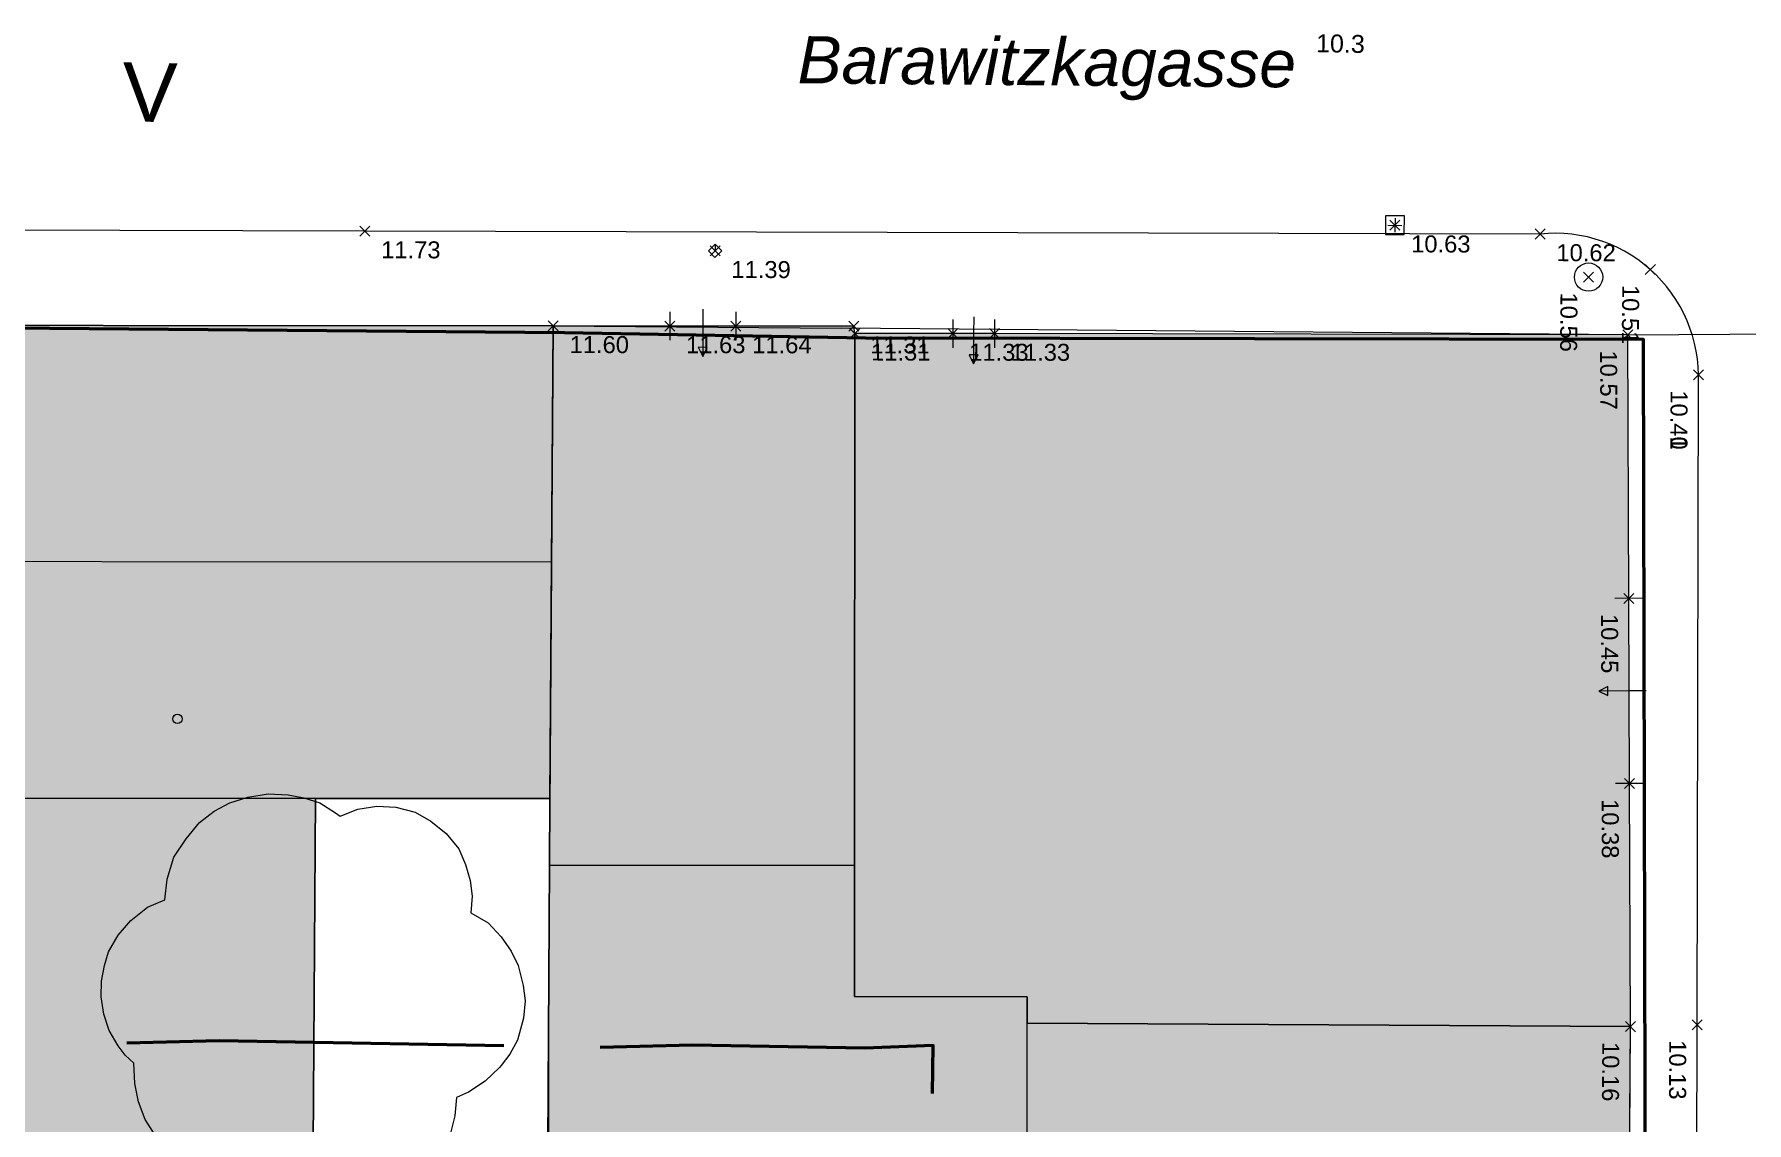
# Model space of a CAD drawing. Header units: metres. Extents: x -208 to 1512, y -277 to 123.
# Drawn here: x 46.05 to 82.34, y -16.91 to 6.14 of the extents above; entities that cross this region are included whole.
import ezdxf
from ezdxf.enums import TextEntityAlignment as Align

# ---------------------------------------------------------------- set-up
doc = ezdxf.new("R2010")
doc.units = ezdxf.units.M
doc.header["$MEASUREMENT"] = 0
for name, color, linetype in [('725 Nachbarbebauung', 7, 'Continuous'), ('730_DKM_Grenzen', 7, 'Continuous'), ('730_DKM_Objekte', 7, 'Continuous'), ('730_DKM_Straßenbezeichnung', 7, 'Continuous'), ('740_WienGV_Flwd-Bebauungsplan', 7, 'Continuous'), ('740_WienGV_Höhenkoten', 7, 'Continuous'), ('740_WienGV_L_Baum_ -gruppen_ Grünflächen', 7, 'Continuous'), ('740_WienGV_L_Gebäude', 7, 'Continuous'), ('740_WienGV_T_Einbauten', 7, 'Continuous'), ('740_WienGV_T_Gebäude', 7, 'Continuous'), ('740_WienGV_T_Straßen_ Gehsteige_ Schienen', 7, 'Continuous')]:
    doc.layers.add(name, color=color, linetype=linetype)
doc.styles.add('ERSTELLTER_STIL_1', font='arial.ttf')
doc.styles.add('ERSTELLTER_STIL_3', font='arial.ttf')

# ---------------------------------------------------------------- blocks, each defined once
blk = doc.blocks.new('Decke_14_4', base_point=(37.906, -10.036))
at = {"layer": '725 Nachbarbebauung', "linetype": 'Continuous', "lineweight": 0, "true_color": 0x1f1f1f}
blk.add_hatch(color=250, dxfattribs=at).paths.add_polyline_path([(37.906, -10.036), (56.975, -10.046), (57.049, -0.035), (37.976, -0.016)])
at = {"layer": '725 Nachbarbebauung', "color": 8, "linetype": 'Continuous', "lineweight": 13, "flags": 128}
blk.add_lwpolyline([(37.906, -10.036), (56.975, -10.046), (57.049, -0.035), (37.976, -0.016)], close=True, dxfattribs=at)
blk = doc.blocks.new('Decke_15_4', base_point=(56.975, -10.046))
at = {"layer": '725 Nachbarbebauung', "linetype": 'Continuous', "lineweight": 0, "true_color": 0x1f1f1f}
blk.add_hatch(color=250, dxfattribs=at).paths.add_polyline_path([(56.975, -10.046), (56.97, -11.456), (63.431, -11.464), (63.437, -0.193), (63.42, -0.042), (60.919, -0.039), (59.517, -0.038), (57.049, -0.035)])
at = {"layer": '725 Nachbarbebauung', "color": 8, "linetype": 'Continuous', "lineweight": 13, "flags": 128}
blk.add_lwpolyline([(56.975, -10.046), (56.97, -11.456), (63.431, -11.464), (63.437, -0.193), (63.42, -0.042), (60.919, -0.039), (59.517, -0.038), (57.049, -0.035)], close=True, dxfattribs=at)
blk = doc.blocks.new('Decke_16_4', base_point=(63.431, -11.464))
at = {"layer": '725 Nachbarbebauung', "linetype": 'Continuous', "lineweight": 0, "true_color": 0x1f1f1f}
blk.add_hatch(color=250, dxfattribs=at).paths.add_polyline_path([(63.431, -11.464), (63.43, -14.235), (67.09, -14.242), (67.09, -14.802), (79.871, -14.876), (79.853, -9.726), (79.839, -5.805), (79.819, -0.223), (66.397, -0.198), (65.516, -0.197), (63.437, -0.193)])
at = {"layer": '725 Nachbarbebauung', "color": 8, "linetype": 'Continuous', "lineweight": 13, "flags": 128}
blk.add_lwpolyline([(63.431, -11.464), (63.43, -14.235), (67.09, -14.242), (67.09, -14.802), (79.871, -14.876), (79.853, -9.726), (79.839, -5.805), (79.819, -0.223), (66.397, -0.198), (65.516, -0.197), (63.437, -0.193)], close=True, dxfattribs=at)
blk = doc.blocks.new('Decke_17_4', base_point=(67.09, -14.802))
at = {"layer": '725 Nachbarbebauung', "linetype": 'Continuous', "lineweight": 0, "true_color": 0x1f1f1f}
blk.add_hatch(color=250, dxfattribs=at).paths.add_polyline_path([(67.09, -14.802), (67.085, -20.533), (67.515, -20.531), (74.435, -20.577), (79.836, -20.606), (79.871, -14.876)])
at = {"layer": '725 Nachbarbebauung', "color": 8, "linetype": 'Continuous', "lineweight": 13, "flags": 128}
blk.add_lwpolyline([(67.085, -20.533), (67.515, -20.531), (74.435, -20.577), (79.836, -20.606), (79.871, -14.876), (67.09, -14.802)], dxfattribs=at)
blk = doc.blocks.new('Decke_38_4', base_point=(56.97, -11.456))
at = {"layer": '725 Nachbarbebauung', "linetype": 'Continuous', "lineweight": 0, "true_color": 0x1f1f1f}
blk.add_hatch(color=250, dxfattribs=at).paths.add_polyline_path([(56.97, -11.456), (56.949, -14.628), (56.949, -20.467), (65.215, -20.521), (67.085, -20.533), (67.09, -14.802), (67.09, -14.242), (63.43, -14.235), (63.431, -11.464)])
at = {"layer": '725 Nachbarbebauung', "color": 8, "linetype": 'Continuous', "lineweight": 13, "flags": 128}
for points in [[(56.97, -11.456), (56.949, -14.628), (56.949, -20.467), (65.215, -20.521), (67.085, -20.533)], [(67.09, -14.802), (67.09, -14.242), (63.43, -14.235), (63.431, -11.464), (56.97, -11.456)], [(67.085, -20.533), (67.09, -14.802)]]:
    blk.add_lwpolyline(points, dxfattribs=at)
blk = doc.blocks.new('Decke_40_4', base_point=(43.581, -22.125))
at = {"layer": '725 Nachbarbebauung', "linetype": 'Continuous', "lineweight": 0, "true_color": 0x1f1f1f}
blk.add_hatch(color=250, dxfattribs=at).paths.add_polyline_path([(43.581, -22.125), (43.924, -22.549), (51.925, -22.555), (51.96, -17.385), (52.015, -10.045), (47.407, -10.041), (45.733, -10.04), (45.739, -10.81), (43.628, -10.822), (43.619, -10.822)])
at = {"layer": '725 Nachbarbebauung', "color": 8, "linetype": 'Continuous', "lineweight": 13, "flags": 128}
for points in [[(43.924, -22.549), (51.925, -22.555), (51.96, -17.385), (52.015, -10.045), (47.407, -10.041), (45.733, -10.04), (45.739, -10.81), (43.628, -10.822), (43.619, -10.822)], [(43.915, -22.537), (43.924, -22.549)]]:
    blk.add_lwpolyline(points, dxfattribs=at)
blk = doc.blocks.new('Dachfläche_5_4', base_point=(37.976, -0.016))
at = {"layer": '725 Nachbarbebauung', "color": 7, "linetype": 'Continuous', "lineweight": 18, "flags": 128}
for points in [[(37.941, -5.026), (37.976, -0.016)], [(37.976, -0.016), (57.049, -0.035)], [(57.049, -0.035), (57.012, -5.041)], [(37.906, -10.036), (37.941, -5.026)], [(57.012, -5.041), (37.941, -5.026)], [(57.012, -5.041), (56.975, -10.046)], [(56.975, -10.046), (37.906, -10.036)]]:
    blk.add_lwpolyline(points, dxfattribs=at)
blk = doc.blocks.new('FIG0950[15]_4', base_point=(48.657, 4.444))
at = {"layer": '730_DKM_Objekte', "color": 8, "lineweight": 13, "style": 'ERSTELLTER_STIL_1'}
blk.add_attdef('DUMMY_23', text='', height=1.25, rotation=358.95, dxfattribs=at).set_placement((47.903, 3.924), align=Align.BOTTOM_LEFT)
blk = doc.blocks.new('FIG0410[28]_4', base_point=(49.087, -8.359))
at = {"layer": '730_DKM_Objekte', "color": 8, "linetype": 'Continuous', "lineweight": 13}
blk.add_circle((49.087, -8.359), 0.1, dxfattribs=at)
blk = doc.blocks.new('GI0007_ATT22(LAUB)_2815[172]_4', base_point=(51.964, -14.209))
at = {"layer": '740_WienGV_L_Baum_ -gruppen_ Grünflächen', "color": 252, "linetype": 'Continuous', "lineweight": 13, "true_color": 0x949494}
for p, q in [((49.863, -10.315), (50.199, -10.136)), ((50.199, -10.136), (50.579, -10.015)), ((50.579, -10.015), (51.009, -9.946)), ((51.009, -9.946), (51.431, -9.966)), ((51.431, -9.966), (51.762, -10.03)), ((51.762, -10.03), (52.106, -10.139)), ((52.106, -10.139), (52.435, -10.349)), ((49.551, -10.553), (49.863, -10.315)), ((52.435, -10.349), (52.536, -10.422)), ((52.536, -10.422), (52.91, -10.269)), ((52.91, -10.269), (53.308, -10.205)), ((53.308, -10.205), (53.711, -10.226)), ((53.711, -10.226), (54.125, -10.336)), ((54.125, -10.336), (54.454, -10.527)), ((49.27, -10.899), (49.551, -10.553)), ((54.454, -10.527), (54.782, -10.783)), ((54.782, -10.783), (55.051, -11.108)), ((49.007, -11.285), (49.27, -10.899)), ((55.051, -11.108), (55.192, -11.443)), ((48.87, -11.756), (49.007, -11.285)), ((55.192, -11.443), (55.288, -11.778)), ((48.818, -12.19), (48.87, -11.756)), ((55.288, -11.778), (55.333, -12.111)), ((48.45, -12.343), (48.818, -12.19)), ((55.333, -12.111), (55.301, -12.469)), ((47.831, -12.94), (48.099, -12.625)), ((48.099, -12.625), (48.45, -12.343)), ((55.301, -12.469), (55.669, -12.68)), ((55.669, -12.68), (55.945, -12.973)), ((47.626, -13.295), (47.831, -12.94)), ((55.945, -12.973), (56.157, -13.278)), ((47.544, -13.581), (47.626, -13.295)), ((56.157, -13.278), (56.305, -13.582)), ((47.481, -13.913), (47.544, -13.581)), ((56.305, -13.582), (56.412, -14.006)), ((47.474, -14.245), (47.481, -13.913)), ((56.412, -14.006), (56.451, -14.327)), ((47.525, -14.611), (47.474, -14.245)), ((56.451, -14.327), (56.419, -14.697)), ((47.641, -14.959), (47.525, -14.611)), ((56.419, -14.697), (56.289, -15.162)), ((47.833, -15.282), (47.641, -14.959)), ((56.289, -15.162), (56.13, -15.46)), ((47.976, -15.483), (47.833, -15.282)), ((48.165, -15.647), (47.976, -15.483)), ((56.13, -15.46), (55.946, -15.7)), ((48.183, -16.082), (48.165, -15.647)), ((55.913, -15.744), (55.607, -16.033)), ((55.946, -15.7), (55.913, -15.744)), ((48.259, -16.467), (48.183, -16.082)), ((55.251, -16.263), (54.999, -16.38)), ((55.607, -16.033), (55.251, -16.263)), ((48.406, -16.841), (48.259, -16.467)), ((54.999, -16.38), (54.967, -16.763)), ((48.617, -17.178), (48.406, -16.841)), ((54.967, -16.763), (54.87, -17.133)), ((48.887, -17.477), (48.617, -17.178)), ((54.87, -17.133), (54.704, -17.475)), ((49.196, -17.726), (48.887, -17.477)), ((49.551, -17.912), (49.196, -17.726)), ((54.704, -17.475), (54.481, -17.785)), ((49.933, -18.034), (49.551, -17.912)), ((50.328, -18.092), (49.933, -18.034)), ((50.725, -18.074), (50.328, -18.092)), ((51.117, -17.992), (50.725, -18.074)), ((51.491, -17.839), (51.117, -17.992)), ((51.718, -18.067), (51.491, -17.839)), ((52.04, -18.265), (51.718, -18.067)), ((54.201, -18.042), (53.884, -18.247)), ((54.481, -17.785), (54.201, -18.042)), ((52.396, -18.399), (52.04, -18.265)), ((52.772, -18.47), (52.396, -18.399)), ((53.156, -18.464), (52.772, -18.47)), ((53.529, -18.388), (53.156, -18.464)), ((53.884, -18.247), (53.529, -18.388))]:
    blk.add_line(p, q, dxfattribs=at)
blk = doc.blocks.new('LO000601_ATT200(BELICHT)_3895[192]_4', base_point=(78.985, 0.999))
at = {"layer": '740_WienGV_Höhenkoten', "color": 252, "linetype": 'Continuous', "lineweight": 13, "true_color": 0x949494}
blk.add_circle((78.985, 0.999), 0.3, dxfattribs=at)
blk = doc.blocks.new('LO0011_37C5[194]_4', base_point=(60.478, 1.556))
at = {"layer": '740_WienGV_T_Einbauten', "color": 252, "linetype": 'Continuous', "lineweight": 13, "true_color": 0x949494}
for p, q in [((60.48, 1.697), (60.336, 1.559)), ((60.336, 1.559), (60.475, 1.415)), ((60.475, 1.415), (60.619, 1.553)), ((60.48, 1.697), (60.478, 1.556)), ((60.619, 1.553), (60.48, 1.697))]:
    blk.add_line(p, q, dxfattribs=at)
blk = doc.blocks.new('TO0019_3585[208]_4', base_point=(74.881, 2.098))
at = {"layer": '740_WienGV_Höhenkoten', "color": 252, "linetype": 'Continuous', "lineweight": 13, "true_color": 0x949494}
for p, q in [((74.884, 2.248), (74.878, 1.948)), ((74.731, 2.101), (75.031, 2.095))]:
    blk.add_line(p, q, dxfattribs=at)
blk = doc.blocks.new('LO0005_2B75[218]_4', base_point=(74.881, 2.098))
at = {"layer": '740_WienGV_T_Einbauten', "color": 252, "linetype": 'Continuous', "lineweight": 13, "true_color": 0x949494}
for p, q in [((74.682, 2.299), (74.68, 1.899)), ((75.082, 2.298), (74.682, 2.299)), ((75.08, 1.898), (75.082, 2.298)), ((74.68, 1.899), (75.08, 1.898))]:
    blk.add_line(p, q, dxfattribs=at)
blk = doc.blocks.new('LO0005_2B75[227]_4', base_point=(74.881, 2.098))
at = {"layer": '740_WienGV_T_Einbauten', "color": 252, "linetype": 'Continuous', "lineweight": 13, "true_color": 0x949494}
for p, q in [((74.682, 2.299), (74.68, 1.899)), ((75.082, 2.298), (74.682, 2.299)), ((75.08, 1.898), (75.082, 2.298)), ((74.68, 1.899), (75.08, 1.898))]:
    blk.add_line(p, q, dxfattribs=at)
blk = doc.blocks.new('EG_MARKER_4325[241]_4', base_point=(65.516, -0.197))
at = {"layer": '740_WienGV_T_Gebäude', "color": 252, "linetype": 'Continuous', "lineweight": 13, "true_color": 0x949494}
blk.add_line((65.517, 0.103), (65.516, -0.497), dxfattribs=at)
blk = doc.blocks.new('EG_MARKER_4325[242]_4', base_point=(66.397, -0.198))
at = {"layer": '740_WienGV_T_Gebäude', "color": 252, "linetype": 'Continuous', "lineweight": 13, "true_color": 0x949494}
blk.add_line((66.397, 0.102), (66.396, -0.498), dxfattribs=at)
blk = doc.blocks.new('BW0010_3A75[243]_4', base_point=(65.956, -0.34))
at = {"layer": '740_WienGV_T_Gebäude', "color": 252, "linetype": 'Continuous', "lineweight": 13, "true_color": 0x949494}
for p, q in [((65.957, 0.16), (65.956, -0.197)), ((65.956, -0.197), (65.956, -0.84)), ((66.052, -0.647), (65.859, -0.647)), ((65.859, -0.647), (65.956, -0.84)), ((65.956, -0.84), (66.052, -0.647))]:
    blk.add_line(p, q, dxfattribs=at)
blk = doc.blocks.new('EF_MARKER_42E5[253]_4', base_point=(79.839, -5.805))
at = {"layer": '740_WienGV_T_Gebäude', "color": 252, "linetype": 'Continuous', "lineweight": 13, "true_color": 0x949494}
blk.add_line((80.139, -5.804), (79.539, -5.806), dxfattribs=at)
blk = doc.blocks.new('EF_MARKER_42E5[254]_4', base_point=(79.853, -9.726))
at = {"layer": '740_WienGV_T_Gebäude', "color": 252, "linetype": 'Continuous', "lineweight": 13, "true_color": 0x949494}
blk.add_line((80.153, -9.725), (79.553, -9.727), dxfattribs=at)
blk = doc.blocks.new('BW0011_3AC5[255]_4', base_point=(79.703, -7.765))
at = {"layer": '740_WienGV_T_Gebäude', "color": 252, "linetype": 'Continuous', "lineweight": 13, "true_color": 0x949494}
for p, q in [((79.396, -7.67), (79.203, -7.768)), ((79.846, -7.765), (79.203, -7.768)), ((79.203, -7.768), (79.396, -7.863)), ((79.396, -7.863), (79.396, -7.67)), ((80.203, -7.764), (79.846, -7.765))]:
    blk.add_line(p, q, dxfattribs=at)
blk = doc.blocks.new('EG_MARKER_4325[268]_4', base_point=(59.517, -0.038))
at = {"layer": '740_WienGV_T_Gebäude', "color": 252, "linetype": 'Continuous', "lineweight": 13, "true_color": 0x949494}
blk.add_line((59.518, 0.262), (59.517, -0.338), dxfattribs=at)
blk = doc.blocks.new('EG_MARKER_4325[269]_4', base_point=(60.919, -0.039))
at = {"layer": '740_WienGV_T_Gebäude', "color": 252, "linetype": 'Continuous', "lineweight": 13, "true_color": 0x949494}
blk.add_line((60.919, 0.261), (60.918, -0.339), dxfattribs=at)
blk = doc.blocks.new('BW0010_3A75[270]_4', base_point=(60.217, -0.181))
at = {"layer": '740_WienGV_T_Gebäude', "color": 252, "linetype": 'Continuous', "lineweight": 13, "true_color": 0x949494}
for p, q in [((60.218, 0.319), (60.218, -0.038)), ((60.218, -0.038), (60.217, -0.681)), ((60.313, -0.489), (60.12, -0.488)), ((60.12, -0.488), (60.217, -0.681)), ((60.217, -0.681), (60.313, -0.489))]:
    blk.add_line(p, q, dxfattribs=at)
blk = doc.blocks.new('DEF01_4155[284]_4', base_point=(81.286, -14.835))
at = {"layer": '740_WienGV_T_Straßen_ Gehsteige_ Schienen', "color": 252, "linetype": 'Continuous', "lineweight": 13, "true_color": 0x949494}
for p, q in [((81.392, -14.729), (81.18, -14.941)), ((81.392, -14.941), (81.18, -14.729))]:
    blk.add_line(p, q, dxfattribs=at)
at = {"layer": '740_WienGV_T_Straßen_ Gehsteige_ Schienen', "color": 252, "lineweight": 13, "true_color": 0x949494, "style": 'ERSTELLTER_STIL_3'}
blk.add_attdef('HOEHE', text='', height=0.36, rotation=269.8824, dxfattribs=at).set_placement((80.874, -15.163), align=Align.MIDDLE_LEFT)
blk = doc.blocks.new('DEF01_4155[289]_4', base_point=(79.819, -0.223))
at = {"layer": '740_WienGV_T_Gebäude', "color": 252, "linetype": 'Continuous', "lineweight": 13, "true_color": 0x949494}
for p, q in [((79.926, -0.328), (79.713, -0.117)), ((79.925, -0.116), (79.714, -0.329))]:
    blk.add_line(p, q, dxfattribs=at)
at = {"layer": '740_WienGV_T_Gebäude', "color": 252, "lineweight": 13, "true_color": 0x949494, "style": 'ERSTELLTER_STIL_3'}
blk.add_attdef('HOEHE', text='', height=0.36, rotation=270.2023, dxfattribs=at).set_placement((79.409, -0.553), align=Align.MIDDLE_LEFT)
blk = doc.blocks.new('DEF01_4155[291]_4', base_point=(63.437, -0.193))
at = {"layer": '740_WienGV_T_Gebäude', "color": 252, "linetype": 'Continuous', "lineweight": 13, "true_color": 0x949494}
for p, q in [((63.331, -0.086), (63.543, -0.299)), ((63.543, -0.087), (63.331, -0.298))]:
    blk.add_line(p, q, dxfattribs=at)
at = {"layer": '740_WienGV_T_Gebäude', "color": 252, "lineweight": 13, "true_color": 0x949494, "style": 'ERSTELLTER_STIL_3'}
blk.add_attdef('HOEHE', text='', height=0.36, rotation=359.8869, dxfattribs=at).set_placement((63.783, -0.587), align=Align.MIDDLE_LEFT)
blk = doc.blocks.new('DEF01_4155[292]_4', base_point=(81.314, -1.07))
at = {"layer": '740_WienGV_T_Straßen_ Gehsteige_ Schienen', "color": 252, "linetype": 'Continuous', "lineweight": 13, "true_color": 0x949494}
for p, q in [((81.42, -0.964), (81.208, -1.176)), ((81.42, -1.177), (81.208, -0.964))]:
    blk.add_line(p, q, dxfattribs=at)
at = {"layer": '740_WienGV_T_Straßen_ Gehsteige_ Schienen', "color": 252, "lineweight": 13, "true_color": 0x949494, "style": 'ERSTELLTER_STIL_3'}
blk.add_attdef('HOEHE', text='', height=0.36, rotation=269.8824, dxfattribs=at).set_placement((80.902, -1.398), align=Align.MIDDLE_LEFT)
blk = doc.blocks.new('DEF01_4155[306]_4', base_point=(63.42, -0.042))
at = {"layer": '740_WienGV_T_Gebäude', "color": 252, "linetype": 'Continuous', "lineweight": 13, "true_color": 0x949494}
for p, q in [((63.314, 0.064), (63.526, -0.148)), ((63.526, 0.064), (63.314, -0.148))]:
    blk.add_line(p, q, dxfattribs=at)
at = {"layer": '740_WienGV_T_Gebäude', "color": 252, "lineweight": 13, "true_color": 0x949494, "style": 'ERSTELLTER_STIL_3'}
blk.add_attdef('HOEHE', text='', height=0.36, rotation=359.935, dxfattribs=at).set_placement((63.766, -0.437), align=Align.MIDDLE_LEFT)
blk = doc.blocks.new('DEF01_4155[316]_4', base_point=(79.853, -9.726))
at = {"layer": '740_WienGV_T_Gebäude', "color": 252, "linetype": 'Continuous', "lineweight": 13, "true_color": 0x949494}
for p, q in [((79.959, -9.62), (79.747, -9.832)), ((79.96, -9.832), (79.747, -9.62))]:
    blk.add_line(p, q, dxfattribs=at)
at = {"layer": '740_WienGV_T_Gebäude', "color": 252, "lineweight": 13, "true_color": 0x949494, "style": 'ERSTELLTER_STIL_3'}
blk.add_attdef('HOEHE', text='', height=0.36, rotation=270.1961, dxfattribs=at).set_placement((79.443, -10.056), align=Align.MIDDLE_LEFT)
blk = doc.blocks.new('DEF01_4155[317]_4', base_point=(77.958, 1.912))
at = {"layer": '740_WienGV_T_Straßen_ Gehsteige_ Schienen', "color": 252, "linetype": 'Continuous', "lineweight": 13, "true_color": 0x949494}
for p, q in [((77.852, 2.018), (78.064, 1.805)), ((78.064, 2.018), (77.852, 1.806))]:
    blk.add_line(p, q, dxfattribs=at)
at = {"layer": '740_WienGV_T_Straßen_ Gehsteige_ Schienen', "color": 252, "lineweight": 13, "true_color": 0x949494, "style": 'ERSTELLTER_STIL_3'}
blk.add_attdef('HOEHE', text='', height=0.36, rotation=359.8566, dxfattribs=at).set_placement((78.303, 1.517), align=Align.MIDDLE_LEFT)
blk = doc.blocks.new('DEF01_4155[336]_4', base_point=(79.839, -5.805))
at = {"layer": '740_WienGV_T_Gebäude', "color": 252, "linetype": 'Continuous', "lineweight": 13, "true_color": 0x949494}
for p, q in [((79.945, -5.699), (79.733, -5.911)), ((79.945, -5.911), (79.733, -5.699))]:
    blk.add_line(p, q, dxfattribs=at)
at = {"layer": '740_WienGV_T_Gebäude', "color": 252, "lineweight": 13, "true_color": 0x949494, "style": 'ERSTELLTER_STIL_3'}
blk.add_attdef('HOEHE', text='', height=0.36, rotation=270.2023, dxfattribs=at).set_placement((79.429, -6.135), align=Align.MIDDLE_LEFT)
blk = doc.blocks.new('DEF01_4155[337]_4', base_point=(59.517, -0.038))
at = {"layer": '740_WienGV_T_Gebäude', "color": 252, "linetype": 'Continuous', "lineweight": 13, "true_color": 0x949494}
for p, q in [((59.411, 0.069), (59.623, -0.144)), ((59.623, 0.068), (59.411, -0.144))]:
    blk.add_line(p, q, dxfattribs=at)
at = {"layer": '740_WienGV_T_Gebäude', "color": 252, "lineweight": 13, "true_color": 0x949494, "style": 'ERSTELLTER_STIL_3'}
blk.add_attdef('HOEHE', text='', height=0.36, rotation=359.9314, dxfattribs=at).set_placement((59.863, -0.432), align=Align.MIDDLE_LEFT)
blk = doc.blocks.new('DEF01_4155[366]_4', base_point=(66.397, -0.198))
at = {"layer": '740_WienGV_T_Gebäude', "color": 252, "linetype": 'Continuous', "lineweight": 13, "true_color": 0x949494}
for p, q in [((66.503, -0.092), (66.29, -0.304)), ((66.291, -0.091), (66.502, -0.304))]:
    blk.add_line(p, q, dxfattribs=at)
at = {"layer": '740_WienGV_T_Gebäude', "color": 252, "lineweight": 13, "true_color": 0x949494, "style": 'ERSTELLTER_STIL_3'}
blk.add_attdef('HOEHE', text='', height=0.36, rotation=359.8934, dxfattribs=at).set_placement((66.742, -0.592), align=Align.MIDDLE_LEFT)
blk = doc.blocks.new('DEF01_4155[367]_4', base_point=(81.314, -1.07))
at = {"layer": '740_WienGV_T_Straßen_ Gehsteige_ Schienen', "color": 252, "linetype": 'Continuous', "lineweight": 13, "true_color": 0x949494}
for p, q in [((81.42, -0.964), (81.208, -1.176)), ((81.42, -1.177), (81.208, -0.964))]:
    blk.add_line(p, q, dxfattribs=at)
at = {"layer": '740_WienGV_T_Straßen_ Gehsteige_ Schienen', "color": 252, "lineweight": 13, "true_color": 0x949494, "style": 'ERSTELLTER_STIL_3'}
blk.add_attdef('HOEHE', text='', height=0.36, rotation=269.8824, dxfattribs=at).set_placement((80.902, -1.398), align=Align.MIDDLE_LEFT)
blk = doc.blocks.new('DEF01_4155[385]_4', base_point=(53.058, 1.974))
at = {"layer": '740_WienGV_T_Straßen_ Gehsteige_ Schienen', "color": 252, "linetype": 'Continuous', "lineweight": 13, "true_color": 0x949494}
for p, q in [((52.952, 2.08), (53.164, 1.868)), ((53.164, 2.08), (52.952, 1.868))]:
    blk.add_line(p, q, dxfattribs=at)
at = {"layer": '740_WienGV_T_Straßen_ Gehsteige_ Schienen', "color": 252, "lineweight": 13, "true_color": 0x949494, "style": 'ERSTELLTER_STIL_3'}
blk.add_attdef('HOEHE', text='', height=0.36, rotation=359.8566, dxfattribs=at).set_placement((53.403, 1.579), align=Align.MIDDLE_LEFT)
blk = doc.blocks.new('DEF01_4155[388]_4', base_point=(60.478, 1.556))
at = {"layer": '740_WienGV_T_Einbauten', "color": 252, "linetype": 'Continuous', "lineweight": 13, "true_color": 0x949494}
for p, q in [((60.584, 1.662), (60.371, 1.45)), ((60.372, 1.662), (60.583, 1.45))]:
    blk.add_line(p, q, dxfattribs=at)
at = {"layer": '740_WienGV_T_Einbauten', "color": 252, "lineweight": 13, "true_color": 0x949494, "style": 'ERSTELLTER_STIL_3'}
blk.add_attdef('HOEHE', text='', height=0.36, rotation=359.8566, dxfattribs=at).set_placement((60.823, 1.161), align=Align.MIDDLE_LEFT)
blk = doc.blocks.new('DEF01_4155[390]_4', base_point=(60.919, -0.039))
at = {"layer": '740_WienGV_T_Gebäude', "color": 252, "linetype": 'Continuous', "lineweight": 13, "true_color": 0x949494}
for p, q in [((61.025, 0.067), (60.812, -0.145)), ((60.813, 0.067), (61.024, -0.146))]:
    blk.add_line(p, q, dxfattribs=at)
at = {"layer": '740_WienGV_T_Gebäude', "color": 252, "lineweight": 13, "true_color": 0x949494, "style": 'ERSTELLTER_STIL_3'}
blk.add_attdef('HOEHE', text='', height=0.36, rotation=359.9314, dxfattribs=at).set_placement((61.264, -0.434), align=Align.MIDDLE_LEFT)
blk = doc.blocks.new('DEF01_4155[397]_4', base_point=(65.516, -0.197))
at = {"layer": '740_WienGV_T_Gebäude', "color": 252, "linetype": 'Continuous', "lineweight": 13, "true_color": 0x949494}
for p, q in [((65.623, -0.091), (65.41, -0.302)), ((65.411, -0.09), (65.622, -0.303))]:
    blk.add_line(p, q, dxfattribs=at)
at = {"layer": '740_WienGV_T_Gebäude', "color": 252, "lineweight": 13, "true_color": 0x949494, "style": 'ERSTELLTER_STIL_3'}
blk.add_attdef('HOEHE', text='', height=0.36, rotation=359.8869, dxfattribs=at).set_placement((65.862, -0.591), align=Align.MIDDLE_LEFT)
blk = doc.blocks.new('DEF01_4155[404]_4', base_point=(79.871, -14.876))
at = {"layer": '740_WienGV_T_Gebäude', "color": 252, "linetype": 'Continuous', "lineweight": 13, "true_color": 0x949494}
for p, q in [((79.978, -14.771), (79.764, -14.982)), ((79.976, -14.983), (79.765, -14.769))]:
    blk.add_line(p, q, dxfattribs=at)
at = {"layer": '740_WienGV_T_Gebäude', "color": 252, "lineweight": 13, "true_color": 0x949494, "style": 'ERSTELLTER_STIL_3'}
blk.add_attdef('HOEHE', text='', height=0.36, rotation=269.6499, dxfattribs=at).set_placement((79.457, -15.202), align=Align.MIDDLE_LEFT)
blk = doc.blocks.new('DEF01_4155[419]_4', base_point=(74.881, 2.098))
at = {"layer": '740_WienGV_Höhenkoten', "color": 252, "linetype": 'Continuous', "lineweight": 13, "true_color": 0x949494}
for p, q in [((74.775, 2.204), (74.987, 1.992)), ((74.987, 2.204), (74.775, 1.992))]:
    blk.add_line(p, q, dxfattribs=at)
at = {"layer": '740_WienGV_Höhenkoten', "color": 252, "lineweight": 13, "true_color": 0x949494, "style": 'ERSTELLTER_STIL_3'}
blk.add_attdef('HOEHE', text='', height=0.36, rotation=359.8566, dxfattribs=at).set_placement((75.226, 1.703), align=Align.MIDDLE_LEFT)
blk = doc.blocks.new('DEF01_4155[427]_4', base_point=(57.049, -0.035))
at = {"layer": '740_WienGV_T_Gebäude', "color": 252, "linetype": 'Continuous', "lineweight": 13, "true_color": 0x949494}
for p, q in [((56.943, 0.071), (57.155, -0.142)), ((57.155, 0.071), (56.943, -0.141))]:
    blk.add_line(p, q, dxfattribs=at)
at = {"layer": '740_WienGV_T_Gebäude', "color": 252, "lineweight": 13, "true_color": 0x949494, "style": 'ERSTELLTER_STIL_3'}
blk.add_attdef('HOEHE', text='', height=0.36, rotation=359.9396, dxfattribs=at).set_placement((57.395, -0.43), align=Align.MIDDLE_LEFT)
blk = doc.blocks.new('DEF01_4155[446]_4', base_point=(78.985, 0.999))
at = {"layer": '740_WienGV_Höhenkoten', "color": 252, "linetype": 'Continuous', "lineweight": 13, "true_color": 0x949494}
for p, q in [((79.091, 1.104), (78.878, 0.894)), ((79.09, 0.892), (78.879, 1.106))]:
    blk.add_line(p, q, dxfattribs=at)
at = {"layer": '740_WienGV_Höhenkoten', "color": 252, "lineweight": 13, "true_color": 0x949494, "style": 'ERSTELLTER_STIL_3'}
blk.add_attdef('HOEHE', text='', height=0.36, rotation=269.5743, dxfattribs=at).set_placement((78.571, 0.673), align=Align.MIDDLE_LEFT)
blk = doc.blocks.new('DEF01_4155[461]_4', base_point=(80.293, 1.16))
at = {"layer": '740_WienGV_T_Straßen_ Gehsteige_ Schienen', "color": 252, "linetype": 'Continuous', "lineweight": 13, "true_color": 0x949494}
for p, q in [((80.4, 1.265), (80.186, 1.055)), ((80.398, 1.053), (80.187, 1.267))]:
    blk.add_line(p, q, dxfattribs=at)
at = {"layer": '740_WienGV_T_Straßen_ Gehsteige_ Schienen', "color": 252, "lineweight": 13, "true_color": 0x949494, "style": 'ERSTELLTER_STIL_3'}
blk.add_attdef('HOEHE', text='', height=0.36, rotation=269.5743, dxfattribs=at).set_placement((79.879, 0.834), align=Align.MIDDLE_LEFT)

msp = doc.modelspace()

# ---------------------------------------------------------------- linework, layer by layer
at = {"layer": '730_DKM_Grenzen', "color": 8, "linetype": 'Continuous', "lineweight": 13}
for points in [[(57.049, -0.035), (37.976, -0.016)], [(57.049, -0.035), (56.905, -20.466)], [(57.049, -0.035), (63.151, -0.085)], [(79.819, -0.223), (63.151, -0.085)], [(79.819, -0.223), (92.773, -0.14)]]:
    msp.add_lwpolyline(points, dxfattribs=at)
at = {"layer": '740_WienGV_Flwd-Bebauungsplan', "color": 1, "linetype": 'Continuous', "lineweight": 50, "true_color": 0xfb0106}
for points in [[(80.211, -40.44), (80.208, -26.077), (80.15, -0.326), (63.663, -0.292), (57.29, -0.18), (37.976, -0.016)], [(49.973, -15.178), (48.017, -15.229)], [(56.005, -15.284), (49.973, -15.178)], [(60, -15.269), (58.045, -15.32)], [(65.082, -16.293), (65.099, -15.274), (63.654, -15.334), (60, -15.269)]]:
    msp.add_lwpolyline(points, dxfattribs=at)
at = {"layer": '740_WienGV_L_Gebäude', "color": 7, "linetype": 'Continuous', "lineweight": 25}
for p, q in [((57.049, -0.035), (56.975, -10.046)), ((52.015, -10.045), (51.96, -17.385)), ((52.015, -10.045), (56.975, -10.046)), ((56.975, -10.046), (56.97, -11.456)), ((56.97, -11.456), (56.931, -17.396))]:
    msp.add_line(p, q, dxfattribs=at)
at = {"layer": '740_WienGV_L_Gebäude', "color": 252, "linetype": 'Continuous', "lineweight": 13, "true_color": 0x949494}
for p, q in [((63.431, -11.464), (63.437, -0.193)), ((63.431, -11.464), (56.97, -11.456)), ((67.085, -20.533), (67.09, -14.802)), ((79.871, -14.876), (67.09, -14.802))]:
    msp.add_line(p, q, dxfattribs=at)
for points in [[(43.619, -10.821), (45.73, -10.81), (45.724, -10.04), (52.015, -10.045)], [(67.09, -14.802), (67.09, -14.242), (63.43, -14.235), (63.431, -11.464)]]:
    msp.add_lwpolyline(points, dxfattribs=at)
at = {"layer": '740_WienGV_T_Gebäude', "color": 7, "linetype": 'Continuous', "lineweight": 18}
for p, q in [((57.049, -0.035), (41.127, -0.019)), ((59.517, -0.038), (57.049, -0.035)), ((60.919, -0.039), (59.517, -0.038)), ((59.517, -0.038), (59.517, -0.038)), ((63.42, -0.042), (60.919, -0.039)), ((60.919, -0.039), (60.919, -0.039)), ((63.437, -0.193), (63.42, -0.042)), ((65.516, -0.197), (63.437, -0.193)), ((66.397, -0.198), (65.516, -0.197)), ((65.516, -0.197), (65.516, -0.197)), ((66.397, -0.198), (66.397, -0.198)), ((79.819, -0.223), (66.397, -0.198)), ((79.839, -5.805), (79.819, -0.223)), ((79.853, -9.726), (79.839, -5.805)), ((79.839, -5.805), (79.839, -5.805)), ((79.853, -9.726), (79.853, -9.726)), ((79.871, -14.876), (79.853, -9.726)), ((79.836, -20.606), (79.871, -14.876))]:
    msp.add_line(p, q, dxfattribs=at)
at = {"layer": '740_WienGV_T_Straßen_ Gehsteige_ Schienen', "color": 8, "linetype": 'Continuous', "lineweight": 13}
for p, q in [((53.058, 1.974), (40.704, 2.004)), ((77.958, 1.912), (53.058, 1.974)), ((81.286, -14.835), (81.314, -1.07)), ((81.235, -39.735), (81.286, -14.835))]:
    msp.add_line(p, q, dxfattribs=at)
msp.add_lwpolyline([(81.314, -1.07), (81.307, -0.902), (81.291, -0.735), (81.265, -0.568), (81.23, -0.404), (81.186, -0.241), (81.134, -0.081), (81.072, 0.075), (81.002, 0.228), (80.924, 0.377), (80.837, 0.522), (80.743, 0.661), (80.641, 0.795), (80.532, 0.923), (80.415, 1.045), (80.293, 1.16), (80.164, 1.268), (80.029, 1.369), (79.889, 1.462), (79.744, 1.548), (79.595, 1.625), (79.441, 1.694), (79.284, 1.755), (79.124, 1.806), (78.961, 1.849), (78.796, 1.882), (78.63, 1.907), (78.462, 1.922), (78.294, 1.928), (78.126, 1.924), (77.958, 1.912)], dxfattribs=at)

# ---------------------------------------------------------------- block references
at = {"layer": '725 Nachbarbebauung', "color": 8, "linetype": 'Continuous', "lineweight": 13}
for name, p in [('Decke_14_4', (37.906, -10.036)), ('Decke_15_4', (56.975, -10.046)), ('Decke_16_4', (63.431, -11.464)), ('Decke_40_4', (43.581, -22.125)), ('Decke_38_4', (56.97, -11.456)), ('Decke_17_4', (67.09, -14.802))]:
    msp.add_blockref(name, p, dxfattribs=at)
at = {"layer": '725 Nachbarbebauung', "color": 7, "linetype": 'Continuous', "lineweight": 18}
msp.add_blockref('Dachfläche_5_4', (37.976, -0.016), dxfattribs=at)
at = {"layer": '730_DKM_Objekte', "color": 7, "linetype": 'Continuous', "lineweight": 13}
msp.add_blockref('FIG0950[15]_4', (48.657, 4.444), dxfattribs=at).add_auto_attribs({'DUMMY_23': 'V'})
at = {"layer": '730_DKM_Objekte', "color": 8, "linetype": 'Continuous', "lineweight": 13}
msp.add_blockref('FIG0410[28]_4', (49.087, -8.359), dxfattribs=at)
at = {"layer": '740_WienGV_Höhenkoten', "color": 7, "linetype": 'Continuous', "lineweight": 25}
msp.add_blockref('TO0019_3585[208]_4', (74.881, 2.098), dxfattribs=at)
at = {"layer": '740_WienGV_Höhenkoten', "color": 252, "linetype": 'Continuous', "lineweight": 13, "true_color": 0x949494}
for name, p, values in [('DEF01_4155[419]_4', (74.881, 2.098), {'HOEHE': '10.63'}), ('DEF01_4155[446]_4', (78.985, 0.999), {'HOEHE': '10.56'})]:
    msp.add_blockref(name, p, dxfattribs=at).add_auto_attribs(values)
at = {"layer": '740_WienGV_Höhenkoten', "color": 72, "linetype": 'Continuous', "lineweight": 13, "true_color": 0x69e600}
msp.add_blockref('LO000601_ATT200(BELICHT)_3895[192]_4', (78.985, 0.999), dxfattribs=at)
at = {"layer": '740_WienGV_L_Baum_ -gruppen_ Grünflächen', "color": 72, "linetype": 'Continuous', "lineweight": 13, "true_color": 0x69e600}
msp.add_blockref('GI0007_ATT22(LAUB)_2815[172]_4', (51.964, -14.209), dxfattribs=at)
at = {"layer": '740_WienGV_T_Einbauten', "color": 252, "linetype": 'Continuous', "lineweight": 13, "true_color": 0x949494}
for name, p in [('LO0005_2B75[218]_4', (74.881, 2.098)), ('LO0005_2B75[227]_4', (74.881, 2.098)), ('LO0011_37C5[194]_4', (60.478, 1.556))]:
    msp.add_blockref(name, p, dxfattribs=at)
msp.add_blockref('DEF01_4155[388]_4', (60.478, 1.556), dxfattribs=at).add_auto_attribs({'HOEHE': '11.39'})
at = {"layer": '740_WienGV_T_Gebäude', "color": 252, "linetype": 'Continuous', "lineweight": 13, "true_color": 0x949494}
for name, p, values in [('DEF01_4155[427]_4', (57.049, -0.035), {'HOEHE': '11.60'}), ('DEF01_4155[337]_4', (59.517, -0.038), {'HOEHE': '11.63'}), ('DEF01_4155[390]_4', (60.919, -0.039), {'HOEHE': '11.64'}), ('DEF01_4155[306]_4', (63.42, -0.042), {'HOEHE': '11.31'}), ('DEF01_4155[291]_4', (63.437, -0.193), {'HOEHE': '11.31'}), ('DEF01_4155[397]_4', (65.516, -0.197), {'HOEHE': '11.33'}), ('DEF01_4155[366]_4', (66.397, -0.198), {'HOEHE': '11.33'}), ('DEF01_4155[289]_4', (79.819, -0.223), {'HOEHE': '10.57'}), ('DEF01_4155[336]_4', (79.839, -5.805), {'HOEHE': '10.45'}), ('DEF01_4155[316]_4', (79.853, -9.726), {'HOEHE': '10.38'}), ('DEF01_4155[404]_4', (79.871, -14.876), {'HOEHE': '10.16'})]:
    msp.add_blockref(name, p, dxfattribs=at).add_auto_attribs(values)
at = {"layer": '740_WienGV_T_Gebäude', "color": 252, "linetype": 'Continuous', "lineweight": 13, "true_color": 0x8a8a8a}
for name, p in [('EG_MARKER_4325[268]_4', (59.517, -0.038)), ('BW0010_3A75[270]_4', (60.217, -0.181)), ('EG_MARKER_4325[269]_4', (60.919, -0.039)), ('EG_MARKER_4325[241]_4', (65.516, -0.197)), ('BW0010_3A75[243]_4', (65.956, -0.34)), ('EG_MARKER_4325[242]_4', (66.397, -0.198))]:
    msp.add_blockref(name, p, dxfattribs=at)
at = {"layer": '740_WienGV_T_Gebäude', "color": 7, "linetype": 'Continuous', "lineweight": 25}
for name, p in [('EF_MARKER_42E5[253]_4', (79.839, -5.805)), ('BW0011_3AC5[255]_4', (79.703, -7.765)), ('EF_MARKER_42E5[254]_4', (79.853, -9.726))]:
    msp.add_blockref(name, p, dxfattribs=at)
at = {"layer": '740_WienGV_T_Straßen_ Gehsteige_ Schienen', "color": 252, "linetype": 'Continuous', "lineweight": 13, "true_color": 0x949494}
for name, p, values in [('DEF01_4155[385]_4', (53.058, 1.974), {'HOEHE': '11.73'}), ('DEF01_4155[317]_4', (77.958, 1.912), {'HOEHE': '10.62'}), ('DEF01_4155[461]_4', (80.293, 1.16), {'HOEHE': '10.51'}), ('DEF01_4155[292]_4', (81.314, -1.07), {'HOEHE': '10.40'}), ('DEF01_4155[367]_4', (81.314, -1.07), {'HOEHE': '10.41'}), ('DEF01_4155[284]_4', (81.286, -14.835), {'HOEHE': '10.13'})]:
    msp.add_blockref(name, p, dxfattribs=at).add_auto_attribs(values)

# ---------------------------------------------------------------- texts
at = {"layer": '730_DKM_Straßenbezeichnung', "color": 7, "linetype": 'Continuous', "lineweight": 13, "insert": (62.221, 4.803), "char_height": 1, "attachment_point": 7, "rotation": 359.523, "style": 'ERSTELLTER_STIL_1'}
msp.add_mtext('\\A1;{\\pql;\\fArial|b0|i1|c0|p0;\\W1.000000;Barawitzkagasse}', dxfattribs=at)
at = {"layer": '740_WienGV_Höhenkoten', "color": 252, "linetype": 'Continuous', "lineweight": 13, "true_color": 0x949494, "insert": (73.208, 5.759), "char_height": 0.38, "attachment_point": 7, "rotation": 358.95, "style": 'ERSTELLTER_STIL_3'}
msp.add_mtext('\\A1;{\\pql;\\fArial|b0|i0|c0|p0;\\W1.000000;10.3                                    }', dxfattribs=at)

doc.saveas('drawing.dxf')
